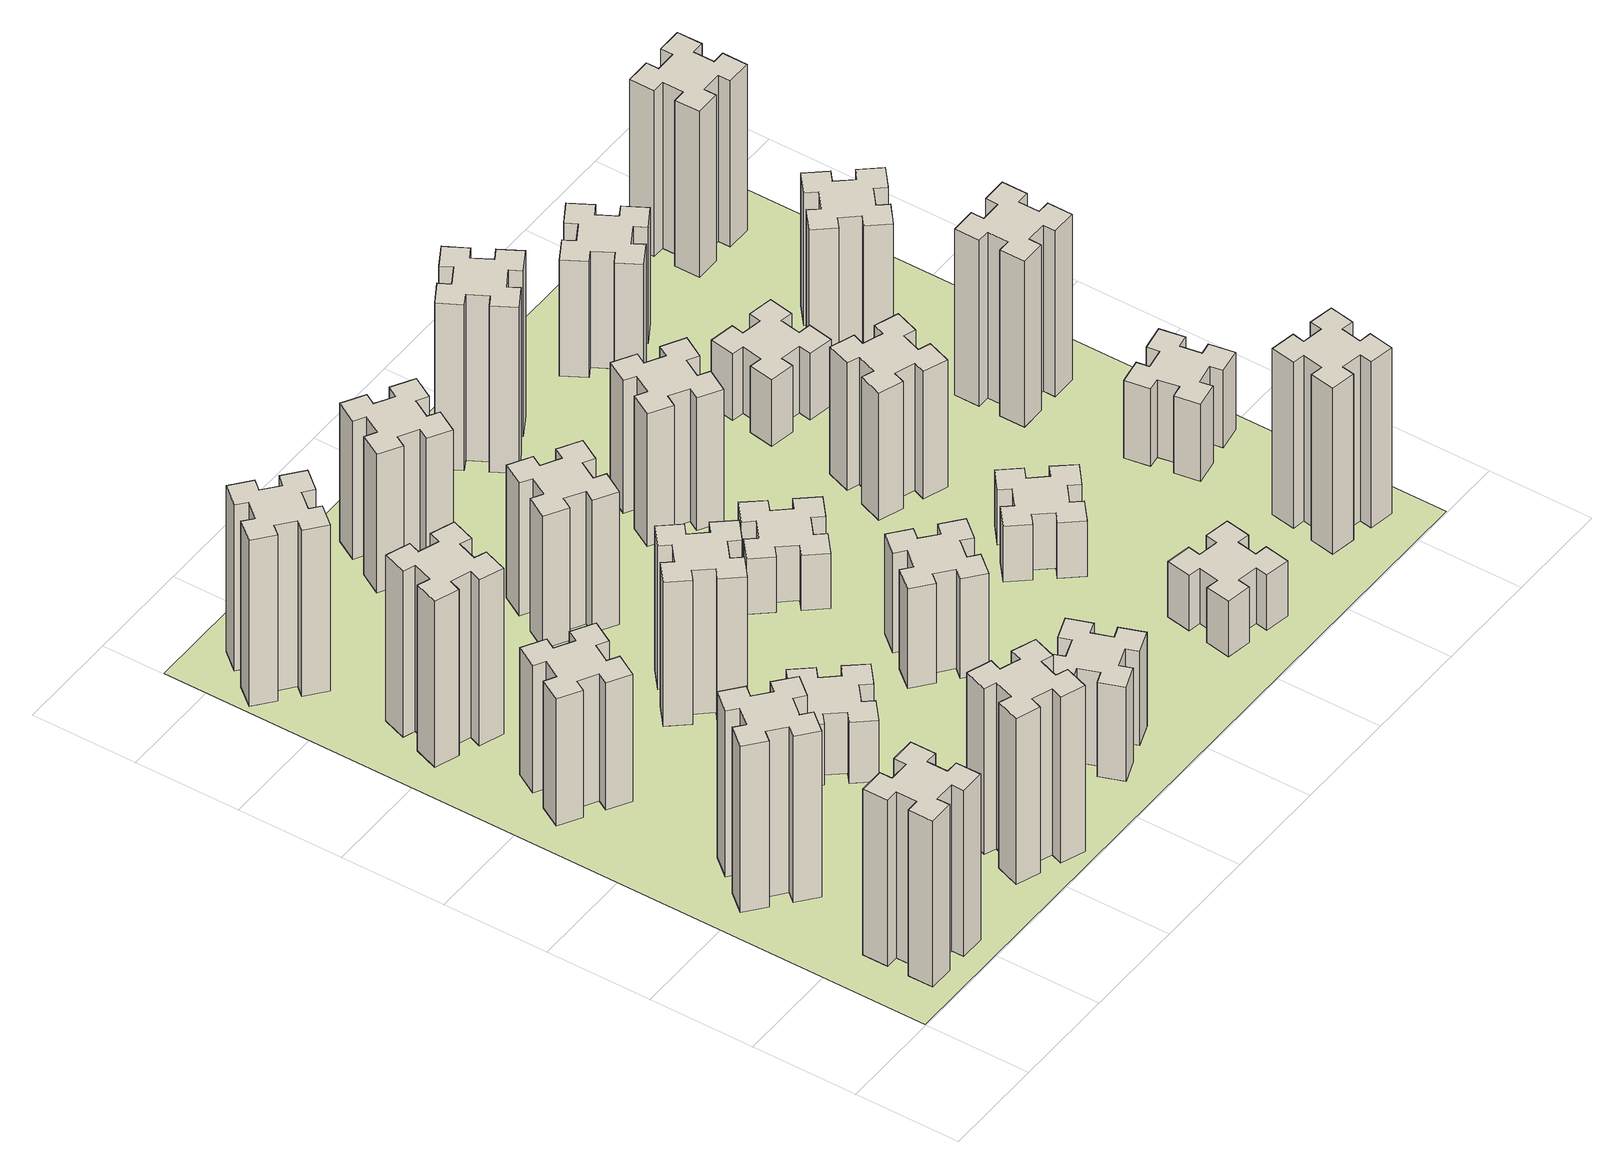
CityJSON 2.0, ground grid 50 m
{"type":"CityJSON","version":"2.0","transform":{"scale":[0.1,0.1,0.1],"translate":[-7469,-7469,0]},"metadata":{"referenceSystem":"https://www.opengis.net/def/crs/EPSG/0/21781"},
"CityObjects":{
"building1":{"type":"Building","attributes":{"class":"1000","function":"1000","usage":"1000","yearOfConstruction":2016,"roofType":"1000","measuredHeight":90,"storeysAboveGround":30,"storeysBelowGround":0},"geometry":[{"type":"Solid","lod":"1","boundaries":[[[[0,1,2,3,4,5,6,7,8,9,10,11,12,13,14,15,16,17,18,19]],[[17,16,20,21]],[[16,15,22,20]],[[15,14,23,22]],[[14,13,24,23]],[[13,12,25,24]],[[12,11,26,25]],[[11,10,27,26]],[[10,9,28,27]],[[9,8,29,28]],[[8,7,30,29]],[[7,6,31,30]],[[6,5,32,31]],[[5,4,33,32]],[[4,3,34,33]],[[3,2,35,34]],[[2,1,36,35]],[[1,0,37,36]],[[0,19,38,37]],[[19,18,39,38]],[[18,17,21,39]],[[24,25,26,27,28,29,30,31,32,33,34,35,36,37,38,39,21,20,22,23]]]]}]},
"building2":{"type":"Building","attributes":{"class":"1000","function":"1000","usage":"1000","yearOfConstruction":2016,"roofType":"1000","measuredHeight":90,"storeysAboveGround":30,"storeysBelowGround":0},"geometry":[{"type":"Solid","lod":"1","boundaries":[[[[40,41,42,43,44,45,46,47,48,49,50,51,52,53,54,55,56,57,58,59]],[[57,56,60,61]],[[56,55,62,60]],[[55,54,63,62]],[[54,53,64,63]],[[53,52,65,64]],[[52,51,66,65]],[[51,50,67,66]],[[50,49,68,67]],[[49,48,69,68]],[[48,47,70,69]],[[47,46,71,70]],[[46,45,72,71]],[[45,44,73,72]],[[44,43,74,73]],[[43,42,75,74]],[[42,41,76,75]],[[41,40,77,76]],[[40,59,78,77]],[[59,58,79,78]],[[58,57,61,79]],[[64,65,66,67,68,69,70,71,72,73,74,75,76,77,78,79,61,60,62,63]]]]}]},
"building3":{"type":"Building","attributes":{"class":"1000","function":"1000","usage":"1000","yearOfConstruction":2016,"roofType":"1000","measuredHeight":69,"storeysAboveGround":30,"storeysBelowGround":0},"geometry":[{"type":"Solid","lod":"1","boundaries":[[[[80,81,82,83,84,85,86,87,88,89,90,91,92,93,94,95,96,97,98,99]],[[97,96,100,101]],[[96,95,102,100]],[[95,94,103,102]],[[94,93,104,103]],[[93,92,105,104]],[[92,91,106,105]],[[91,90,107,106]],[[90,89,108,107]],[[89,88,109,108]],[[88,87,110,109]],[[87,86,111,110]],[[86,85,112,111]],[[85,84,113,112]],[[84,83,114,113]],[[83,82,115,114]],[[82,81,116,115]],[[81,80,117,116]],[[80,99,118,117]],[[99,98,119,118]],[[98,97,101,119]],[[104,105,106,107,108,109,110,111,112,113,114,115,116,117,118,119,101,100,102,103]]]]}]},
"building4":{"type":"Building","attributes":{"class":"1000","function":"1000","usage":"1000","yearOfConstruction":2016,"roofType":"1000","measuredHeight":90,"storeysAboveGround":30,"storeysBelowGround":0},"geometry":[{"type":"Solid","lod":"1","boundaries":[[[[120,121,122,123,124,125,126,127,128,129,130,131,132,133,134,135,136,137,138,139]],[[137,136,140,141]],[[136,135,142,140]],[[135,134,143,142]],[[134,133,144,143]],[[133,132,145,144]],[[132,131,146,145]],[[131,130,147,146]],[[130,129,148,147]],[[129,128,149,148]],[[128,127,150,149]],[[127,126,151,150]],[[126,125,152,151]],[[125,124,153,152]],[[124,123,154,153]],[[123,122,155,154]],[[122,121,156,155]],[[121,120,157,156]],[[120,139,158,157]],[[139,138,159,158]],[[138,137,141,159]],[[144,145,146,147,148,149,150,151,152,153,154,155,156,157,158,159,141,140,142,143]]]]}]},
"building5":{"type":"Building","attributes":{"class":"1000","function":"1000","usage":"1000","yearOfConstruction":2016,"roofType":"1000","measuredHeight":90,"storeysAboveGround":30,"storeysBelowGround":0},"geometry":[{"type":"Solid","lod":"1","boundaries":[[[[160,161,162,163,164,165,166,167,168,169,170,171,172,173,174,175,176,177,178,179]],[[177,176,180,181]],[[176,175,182,180]],[[175,174,183,182]],[[174,173,184,183]],[[173,172,185,184]],[[172,171,186,185]],[[171,170,187,186]],[[170,169,188,187]],[[169,168,189,188]],[[168,167,190,189]],[[167,166,191,190]],[[166,165,192,191]],[[165,164,193,192]],[[164,163,194,193]],[[163,162,195,194]],[[162,161,196,195]],[[161,160,197,196]],[[160,179,198,197]],[[179,178,199,198]],[[178,177,181,199]],[[184,185,186,187,188,189,190,191,192,193,194,195,196,197,198,199,181,180,182,183]]]]}]},
"building6":{"type":"Building","attributes":{"class":"1000","function":"1000","usage":"1000","yearOfConstruction":2016,"roofType":"1000","measuredHeight":90,"storeysAboveGround":30,"storeysBelowGround":0},"geometry":[{"type":"Solid","lod":"1","boundaries":[[[[200,201,202,203,204,205,206,207,208,209,210,211,212,213,214,215,216,217,218,219]],[[217,216,220,221]],[[216,215,222,220]],[[215,214,223,222]],[[214,213,224,223]],[[213,212,225,224]],[[212,211,226,225]],[[211,210,227,226]],[[210,209,228,227]],[[209,208,229,228]],[[208,207,230,229]],[[207,206,231,230]],[[206,205,232,231]],[[205,204,233,232]],[[204,203,234,233]],[[203,202,235,234]],[[202,201,236,235]],[[201,200,237,236]],[[200,219,238,237]],[[219,218,239,238]],[[218,217,221,239]],[[224,225,226,227,228,229,230,231,232,233,234,235,236,237,238,239,221,220,222,223]]]]}]},
"building7":{"type":"Building","attributes":{"class":"1000","function":"1000","usage":"1000","yearOfConstruction":2016,"roofType":"1000","measuredHeight":33,"storeysAboveGround":30,"storeysBelowGround":0},"geometry":[{"type":"Solid","lod":"1","boundaries":[[[[240,241,242,243,244,245,246,247,248,249,250,251,252,253,254,255,256,257,258,259]],[[257,256,260,261]],[[256,255,262,260]],[[255,254,263,262]],[[254,253,264,263]],[[253,252,265,264]],[[252,251,266,265]],[[251,250,267,266]],[[250,249,268,267]],[[249,248,269,268]],[[248,247,270,269]],[[247,246,271,270]],[[246,245,272,271]],[[245,244,273,272]],[[244,243,274,273]],[[243,242,275,274]],[[242,241,276,275]],[[241,240,277,276]],[[240,259,278,277]],[[259,258,279,278]],[[258,257,261,279]],[[264,265,266,267,268,269,270,271,272,273,274,275,276,277,278,279,261,260,262,263]]]]}]},
"building8":{"type":"Building","attributes":{"class":"1000","function":"1000","usage":"1000","yearOfConstruction":2016,"roofType":"1000","measuredHeight":78,"storeysAboveGround":30,"storeysBelowGround":0},"geometry":[{"type":"Solid","lod":"1","boundaries":[[[[280,281,282,283,284,285,286,287,288,289,290,291,292,293,294,295,296,297,298,299]],[[297,296,300,301]],[[296,295,302,300]],[[295,294,303,302]],[[294,293,304,303]],[[293,292,305,304]],[[292,291,306,305]],[[291,290,307,306]],[[290,289,308,307]],[[289,288,309,308]],[[288,287,310,309]],[[287,286,311,310]],[[286,285,312,311]],[[285,284,313,312]],[[284,283,314,313]],[[283,282,315,314]],[[282,281,316,315]],[[281,280,317,316]],[[280,299,318,317]],[[299,298,319,318]],[[298,297,301,319]],[[304,305,306,307,308,309,310,311,312,313,314,315,316,317,318,319,301,300,302,303]]]]}]},
"building9":{"type":"Building","attributes":{"class":"1000","function":"1000","usage":"1000","yearOfConstruction":2016,"roofType":"1000","measuredHeight":51,"storeysAboveGround":30,"storeysBelowGround":0},"geometry":[{"type":"Solid","lod":"1","boundaries":[[[[320,321,322,323,324,325,326,327,328,329,330,331,332,333,334,335,336,337,338,339]],[[337,336,340,341]],[[336,335,342,340]],[[335,334,343,342]],[[334,333,344,343]],[[333,332,345,344]],[[332,331,346,345]],[[331,330,347,346]],[[330,329,348,347]],[[329,328,349,348]],[[328,327,350,349]],[[327,326,351,350]],[[326,325,352,351]],[[325,324,353,352]],[[324,323,354,353]],[[323,322,355,354]],[[322,321,356,355]],[[321,320,357,356]],[[320,339,358,357]],[[339,338,359,358]],[[338,337,341,359]],[[344,345,346,347,348,349,350,351,352,353,354,355,356,357,358,359,341,340,342,343]]]]}]},
"building10":{"type":"Building","attributes":{"class":"1000","function":"1000","usage":"1000","yearOfConstruction":2016,"roofType":"1000","measuredHeight":72,"storeysAboveGround":30,"storeysBelowGround":0},"geometry":[{"type":"Solid","lod":"1","boundaries":[[[[360,361,362,363,364,365,366,367,368,369,370,371,372,373,374,375,376,377,378,379]],[[377,376,380,381]],[[376,375,382,380]],[[375,374,383,382]],[[374,373,384,383]],[[373,372,385,384]],[[372,371,386,385]],[[371,370,387,386]],[[370,369,388,387]],[[369,368,389,388]],[[368,367,390,389]],[[367,366,391,390]],[[366,365,392,391]],[[365,364,393,392]],[[364,363,394,393]],[[363,362,395,394]],[[362,361,396,395]],[[361,360,397,396]],[[360,379,398,397]],[[379,378,399,398]],[[378,377,381,399]],[[384,385,386,387,388,389,390,391,392,393,394,395,396,397,398,399,381,380,382,383]]]]}]},
"building11":{"type":"Building","attributes":{"class":"1000","function":"1000","usage":"1000","yearOfConstruction":2016,"roofType":"1000","measuredHeight":75,"storeysAboveGround":30,"storeysBelowGround":0},"geometry":[{"type":"Solid","lod":"1","boundaries":[[[[400,401,402,403,404,405,406,407,408,409,410,411,412,413,414,415,416,417,418,419]],[[417,416,420,421]],[[416,415,422,420]],[[415,414,423,422]],[[414,413,424,423]],[[413,412,425,424]],[[412,411,426,425]],[[411,410,427,426]],[[410,409,428,427]],[[409,408,429,428]],[[408,407,430,429]],[[407,406,431,430]],[[406,405,432,431]],[[405,404,433,432]],[[404,403,434,433]],[[403,402,435,434]],[[402,401,436,435]],[[401,400,437,436]],[[400,419,438,437]],[[419,418,439,438]],[[418,417,421,439]],[[424,425,426,427,428,429,430,431,432,433,434,435,436,437,438,439,421,420,422,423]]]]}]},
"building12":{"type":"Building","attributes":{"class":"1000","function":"1000","usage":"1000","yearOfConstruction":2016,"roofType":"1000","measuredHeight":54,"storeysAboveGround":30,"storeysBelowGround":0},"geometry":[{"type":"Solid","lod":"1","boundaries":[[[[440,441,442,443,444,445,446,447,448,449,450,451,452,453,454,455,456,457,458,459]],[[457,456,460,461]],[[456,455,462,460]],[[455,454,463,462]],[[454,453,464,463]],[[453,452,465,464]],[[452,451,466,465]],[[451,450,467,466]],[[450,449,468,467]],[[449,448,469,468]],[[448,447,470,469]],[[447,446,471,470]],[[446,445,472,471]],[[445,444,473,472]],[[444,443,474,473]],[[443,442,475,474]],[[442,441,476,475]],[[441,440,477,476]],[[440,459,478,477]],[[459,458,479,478]],[[458,457,461,479]],[[464,465,466,467,468,469,470,471,472,473,474,475,476,477,478,479,461,460,462,463]]]]}]},
"building13":{"type":"Building","attributes":{"class":"1000","function":"1000","usage":"1000","yearOfConstruction":2016,"roofType":"1000","measuredHeight":30,"storeysAboveGround":30,"storeysBelowGround":0},"geometry":[{"type":"Solid","lod":"1","boundaries":[[[[480,481,482,483,484,485,486,487,488,489,490,491,492,493,494,495,496,497,498,499]],[[497,496,500,501]],[[496,495,502,500]],[[495,494,503,502]],[[494,493,504,503]],[[493,492,505,504]],[[492,491,506,505]],[[491,490,507,506]],[[490,489,508,507]],[[489,488,509,508]],[[488,487,510,509]],[[487,486,511,510]],[[486,485,512,511]],[[485,484,513,512]],[[484,483,514,513]],[[483,482,515,514]],[[482,481,516,515]],[[481,480,517,516]],[[480,499,518,517]],[[499,498,519,518]],[[498,497,501,519]],[[504,505,506,507,508,509,510,511,512,513,514,515,516,517,518,519,501,500,502,503]]]]}]},
"building14":{"type":"Building","attributes":{"class":"1000","function":"1000","usage":"1000","yearOfConstruction":2016,"roofType":"1000","measuredHeight":72,"storeysAboveGround":30,"storeysBelowGround":0},"geometry":[{"type":"Solid","lod":"1","boundaries":[[[[520,521,522,523,524,525,526,527,528,529,530,531,532,533,534,535,536,537,538,539]],[[537,536,540,541]],[[536,535,542,540]],[[535,534,543,542]],[[534,533,544,543]],[[533,532,545,544]],[[532,531,546,545]],[[531,530,547,546]],[[530,529,548,547]],[[529,528,549,548]],[[528,527,550,549]],[[527,526,551,550]],[[526,525,552,551]],[[525,524,553,552]],[[524,523,554,553]],[[523,522,555,554]],[[522,521,556,555]],[[521,520,557,556]],[[520,539,558,557]],[[539,538,559,558]],[[538,537,541,559]],[[544,545,546,547,548,549,550,551,552,553,554,555,556,557,558,559,541,540,542,543]]]]}]},
"building15":{"type":"Building","attributes":{"class":"1000","function":"1000","usage":"1000","yearOfConstruction":2016,"roofType":"1000","measuredHeight":30,"storeysAboveGround":30,"storeysBelowGround":0},"geometry":[{"type":"Solid","lod":"1","boundaries":[[[[560,561,562,563,564,565,566,567,568,569,570,571,572,573,574,575,576,577,578,579]],[[577,576,580,581]],[[576,575,582,580]],[[575,574,583,582]],[[574,573,584,583]],[[573,572,585,584]],[[572,571,586,585]],[[571,570,587,586]],[[570,569,588,587]],[[569,568,589,588]],[[568,567,590,589]],[[567,566,591,590]],[[566,565,592,591]],[[565,564,593,592]],[[564,563,594,593]],[[563,562,595,594]],[[562,561,596,595]],[[561,560,597,596]],[[560,579,598,597]],[[579,578,599,598]],[[578,577,581,599]],[[584,585,586,587,588,589,590,591,592,593,594,595,596,597,598,599,581,580,582,583]]]]}]},
"building16":{"type":"Building","attributes":{"class":"1000","function":"1000","usage":"1000","yearOfConstruction":2016,"roofType":"1000","measuredHeight":90,"storeysAboveGround":30,"storeysBelowGround":0},"geometry":[{"type":"Solid","lod":"1","boundaries":[[[[600,601,602,603,604,605,606,607,608,609,610,611,612,613,614,615,616,617,618,619]],[[617,616,620,621]],[[616,615,622,620]],[[615,614,623,622]],[[614,613,624,623]],[[613,612,625,624]],[[612,611,626,625]],[[611,610,627,626]],[[610,609,628,627]],[[609,608,629,628]],[[608,607,630,629]],[[607,606,631,630]],[[606,605,632,631]],[[605,604,633,632]],[[604,603,634,633]],[[603,602,635,634]],[[602,601,636,635]],[[601,600,637,636]],[[600,619,638,637]],[[619,618,639,638]],[[618,617,621,639]],[[624,625,626,627,628,629,630,631,632,633,634,635,636,637,638,639,621,620,622,623]]]]}]},
"building17":{"type":"Building","attributes":{"class":"1000","function":"1000","usage":"1000","yearOfConstruction":2016,"roofType":"1000","measuredHeight":30,"storeysAboveGround":30,"storeysBelowGround":0},"geometry":[{"type":"Solid","lod":"1","boundaries":[[[[640,641,642,643,644,645,646,647,648,649,650,651,652,653,654,655,656,657,658,659]],[[657,656,660,661]],[[656,655,662,660]],[[655,654,663,662]],[[654,653,664,663]],[[653,652,665,664]],[[652,651,666,665]],[[651,650,667,666]],[[650,649,668,667]],[[649,648,669,668]],[[648,647,670,669]],[[647,646,671,670]],[[646,645,672,671]],[[645,644,673,672]],[[644,643,674,673]],[[643,642,675,674]],[[642,641,676,675]],[[641,640,677,676]],[[640,659,678,677]],[[659,658,679,678]],[[658,657,661,679]],[[664,665,666,667,668,669,670,671,672,673,674,675,676,677,678,679,661,660,662,663]]]]}]},
"building18":{"type":"Building","attributes":{"class":"1000","function":"1000","usage":"1000","yearOfConstruction":2016,"roofType":"1000","measuredHeight":69,"storeysAboveGround":30,"storeysBelowGround":0},"geometry":[{"type":"Solid","lod":"1","boundaries":[[[[680,681,682,683,684,685,686,687,688,689,690,691,692,693,694,695,696,697,698,699]],[[697,696,700,701]],[[696,695,702,700]],[[695,694,703,702]],[[694,693,704,703]],[[693,692,705,704]],[[692,691,706,705]],[[691,690,707,706]],[[690,689,708,707]],[[689,688,709,708]],[[688,687,710,709]],[[687,686,711,710]],[[686,685,712,711]],[[685,684,713,712]],[[684,683,714,713]],[[683,682,715,714]],[[682,681,716,715]],[[681,680,717,716]],[[680,699,718,717]],[[699,698,719,718]],[[698,697,701,719]],[[704,705,706,707,708,709,710,711,712,713,714,715,716,717,718,719,701,700,702,703]]]]}]},
"building19":{"type":"Building","attributes":{"class":"1000","function":"1000","usage":"1000","yearOfConstruction":2016,"roofType":"1000","measuredHeight":36,"storeysAboveGround":30,"storeysBelowGround":0},"geometry":[{"type":"Solid","lod":"1","boundaries":[[[[720,721,722,723,724,725,726,727,728,729,730,731,732,733,734,735,736,737,738,739]],[[737,736,740,741]],[[736,735,742,740]],[[735,734,743,742]],[[734,733,744,743]],[[733,732,745,744]],[[732,731,746,745]],[[731,730,747,746]],[[730,729,748,747]],[[729,728,749,748]],[[728,727,750,749]],[[727,726,751,750]],[[726,725,752,751]],[[725,724,753,752]],[[724,723,754,753]],[[723,722,755,754]],[[722,721,756,755]],[[721,720,757,756]],[[720,739,758,757]],[[739,738,759,758]],[[738,737,741,759]],[[744,745,746,747,748,749,750,751,752,753,754,755,756,757,758,759,741,740,742,743]]]]}]},
"building20":{"type":"Building","attributes":{"class":"1000","function":"1000","usage":"1000","yearOfConstruction":2016,"roofType":"1000","measuredHeight":90,"storeysAboveGround":30,"storeysBelowGround":0},"geometry":[{"type":"Solid","lod":"1","boundaries":[[[[760,761,762,763,764,765,766,767,768,769,770,771,772,773,774,775,776,777,778,779]],[[777,776,780,781]],[[776,775,782,780]],[[775,774,783,782]],[[774,773,784,783]],[[773,772,785,784]],[[772,771,786,785]],[[771,770,787,786]],[[770,769,788,787]],[[769,768,789,788]],[[768,767,790,789]],[[767,766,791,790]],[[766,765,792,791]],[[765,764,793,792]],[[764,763,794,793]],[[763,762,795,794]],[[762,761,796,795]],[[761,760,797,796]],[[760,779,798,797]],[[779,778,799,798]],[[778,777,781,799]],[[784,785,786,787,788,789,790,791,792,793,794,795,796,797,798,799,781,780,782,783]]]]}]},
"building21":{"type":"Building","attributes":{"class":"1000","function":"1000","usage":"1000","yearOfConstruction":2016,"roofType":"1000","measuredHeight":63,"storeysAboveGround":30,"storeysBelowGround":0},"geometry":[{"type":"Solid","lod":"1","boundaries":[[[[800,801,802,803,804,805,806,807,808,809,810,811,812,813,814,815,816,817,818,819]],[[817,816,820,821]],[[816,815,822,820]],[[815,814,823,822]],[[814,813,824,823]],[[813,812,825,824]],[[812,811,826,825]],[[811,810,827,826]],[[810,809,828,827]],[[809,808,829,828]],[[808,807,830,829]],[[807,806,831,830]],[[806,805,832,831]],[[805,804,833,832]],[[804,803,834,833]],[[803,802,835,834]],[[802,801,836,835]],[[801,800,837,836]],[[800,819,838,837]],[[819,818,839,838]],[[818,817,821,839]],[[824,825,826,827,828,829,830,831,832,833,834,835,836,837,838,839,821,820,822,823]]]]}]},
"building22":{"type":"Building","attributes":{"class":"1000","function":"1000","usage":"1000","yearOfConstruction":2016,"roofType":"1000","measuredHeight":42,"storeysAboveGround":30,"storeysBelowGround":0},"geometry":[{"type":"Solid","lod":"1","boundaries":[[[[840,841,842,843,844,845,846,847,848,849,850,851,852,853,854,855,856,857,858,859]],[[857,856,860,861]],[[856,855,862,860]],[[855,854,863,862]],[[854,853,864,863]],[[853,852,865,864]],[[852,851,866,865]],[[851,850,867,866]],[[850,849,868,867]],[[849,848,869,868]],[[848,847,870,869]],[[847,846,871,870]],[[846,845,872,871]],[[845,844,873,872]],[[844,843,874,873]],[[843,842,875,874]],[[842,841,876,875]],[[841,840,877,876]],[[840,859,878,877]],[[859,858,879,878]],[[858,857,861,879]],[[864,865,866,867,868,869,870,871,872,873,874,875,876,877,878,879,861,860,862,863]]]]}]},
"building23":{"type":"Building","attributes":{"class":"1000","function":"1000","usage":"1000","yearOfConstruction":2016,"roofType":"1000","measuredHeight":90,"storeysAboveGround":30,"storeysBelowGround":0},"geometry":[{"type":"Solid","lod":"1","boundaries":[[[[880,881,882,883,884,885,886,887,888,889,890,891,892,893,894,895,896,897,898,899]],[[897,896,900,901]],[[896,895,902,900]],[[895,894,903,902]],[[894,893,904,903]],[[893,892,905,904]],[[892,891,906,905]],[[891,890,907,906]],[[890,889,908,907]],[[889,888,909,908]],[[888,887,910,909]],[[887,886,911,910]],[[886,885,912,911]],[[885,884,913,912]],[[884,883,914,913]],[[883,882,915,914]],[[882,881,916,915]],[[881,880,917,916]],[[880,899,918,917]],[[899,898,919,918]],[[898,897,901,919]],[[904,905,906,907,908,909,910,911,912,913,914,915,916,917,918,919,901,900,902,903]]]]}]},
"building24":{"type":"Building","attributes":{"class":"1000","function":"1000","usage":"1000","yearOfConstruction":2016,"roofType":"1000","measuredHeight":72,"storeysAboveGround":30,"storeysBelowGround":0},"geometry":[{"type":"Solid","lod":"1","boundaries":[[[[920,921,922,923,924,925,926,927,928,929,930,931,932,933,934,935,936,937,938,939]],[[937,936,940,941]],[[936,935,942,940]],[[935,934,943,942]],[[934,933,944,943]],[[933,932,945,944]],[[932,931,946,945]],[[931,930,947,946]],[[930,929,948,947]],[[929,928,949,948]],[[928,927,950,949]],[[927,926,951,950]],[[926,925,952,951]],[[925,924,953,952]],[[924,923,954,953]],[[923,922,955,954]],[[922,921,956,955]],[[921,920,957,956]],[[920,939,958,957]],[[939,938,959,958]],[[938,937,941,959]],[[944,945,946,947,948,949,950,951,952,953,954,955,956,957,958,959,941,940,942,943]]]]}]},
"building25":{"type":"Building","attributes":{"class":"1000","function":"1000","usage":"1000","yearOfConstruction":2016,"roofType":"1000","measuredHeight":90,"storeysAboveGround":30,"storeysBelowGround":0},"geometry":[{"type":"Solid","lod":"1","boundaries":[[[[960,961,962,963,964,965,966,967,968,969,970,971,972,973,974,975,976,977,978,979]],[[977,976,980,981]],[[976,975,982,980]],[[975,974,983,982]],[[974,973,984,983]],[[973,972,985,984]],[[972,971,986,985]],[[971,970,987,986]],[[970,969,988,987]],[[969,968,989,988]],[[968,967,990,989]],[[967,966,991,990]],[[966,965,992,991]],[[965,964,993,992]],[[964,963,994,993]],[[963,962,995,994]],[[962,961,996,995]],[[961,960,997,996]],[[960,979,998,997]],[[979,978,999,998]],[[978,977,981,999]],[[984,985,986,987,988,989,990,991,992,993,994,995,996,997,998,999,981,980,982,983]]]]}]},
"landuse1":{"type":"LandUse","attributes":{"name":"plot1","function":"1010"},"geometry":[{"type":"MultiSurface","lod":"1","boundaries":[[[1000,1001,1002,1003]]]}]}
},
"vertices":[
[265,325,0],[265,225,0],[205,225,0],[205,105,0],[325,105,0],[325,165,0],[425,165,0],[425,105,0],[545,105,0],[545,225,0],[485,225,0],[485,325,0],[545,325,0],[545,445,0],[425,445,0],[425,385,0],[325,385,0],[325,445,0],[205,445,0],[205,325,0],[325,385,900],[325,445,900],[425,385,900],[425,445,900],[545,445,900],[545,325,900],[485,325,900],[485,225,900],[545,225,900],[545,105,900],[425,105,900],[425,165,900],[325,165,900],[325,105,900],[205,105,900],[205,225,900],[265,225,900],[265,325,900],[205,325,900],[205,445,900],
[484,1067,0],[408,1132,0],[446,1178,0],[354,1255,0],[277,1163,0],[323,1124,0],[259,1048,0],[213,1086,0],[136,994,0],[228,917,0],[266,963,0],[343,899,0],[304,853,0],[396,776,0],[473,868,0],[427,906,0],[492,983,0],[538,944,0],[615,1036,0],[523,1113,0],[492,983,900],[538,944,900],[427,906,900],[473,868,900],[396,776,900],[304,853,900],[343,899,900],[266,963,900],[228,917,900],[136,994,900],[213,1086,900],[259,1048,900],[323,1124,900],[277,1163,900],[354,1255,900],[446,1178,900],[408,1132,900],[484,1067,900],[523,1113,900],[615,1036,900],
[474,2026,0],[387,2076,0],[417,2128,0],[313,2188,0],[253,2084,0],[305,2054,0],[255,1967,0],[203,1997,0],[143,1893,0],[247,1833,0],[277,1885,0],[364,1835,0],[334,1783,0],[438,1723,0],[498,1827,0],[446,1857,0],[496,1944,0],[548,1914,0],[608,2018,0],[504,2078,0],[496,1944,690],[548,1914,690],[446,1857,690],[498,1827,690],[438,1723,690],[334,1783,690],[364,1835,690],[277,1885,690],[247,1833,690],[143,1893,690],[203,1997,690],[255,1967,690],[305,2054,690],[253,2084,690],[313,2188,690],[417,2128,690],[387,2076,690],[474,2026,690],[504,2078,690],[608,2018,690],
[289,2680,0],[255,2586,0],[199,2607,0],[157,2494,0],[270,2453,0],[291,2509,0],[385,2475,0],[364,2419,0],[477,2377,0],[518,2490,0],[462,2511,0],[496,2605,0],[552,2584,0],[593,2697,0],[480,2738,0],[460,2682,0],[366,2716,0],[387,2772,0],[274,2813,0],[233,2700,0],[366,2716,900],[387,2772,900],[460,2682,900],[480,2738,900],[593,2697,900],[552,2584,900],[496,2605,900],[462,2511,900],[518,2490,900],[477,2377,900],[364,2419,900],[385,2475,900],[291,2509,900],[270,2453,900],[157,2494,900],[199,2607,900],[255,2586,900],[289,2680,900],[233,2700,900],[274,2813,900],
[1029,360,0],[995,266,0],[939,287,0],[897,174,0],[1010,133,0],[1031,189,0],[1125,155,0],[1104,99,0],[1217,57,0],[1258,170,0],[1202,191,0],[1236,285,0],[1292,264,0],[1333,377,0],[1220,418,0],[1200,362,0],[1106,396,0],[1127,452,0],[1014,493,0],[973,380,0],[1106,396,900],[1127,452,900],[1200,362,900],[1220,418,900],[1333,377,900],[1292,264,900],[1236,285,900],[1202,191,900],[1258,170,900],[1217,57,900],[1104,99,900],[1125,155,900],[1031,189,900],[1010,133,900],[897,174,900],[939,287,900],[995,266,900],[1029,360,900],[973,380,900],[1014,493,900],
[384,3387,0],[308,3452,0],[346,3498,0],[254,3575,0],[177,3483,0],[223,3444,0],[159,3368,0],[113,3406,0],[36,3314,0],[128,3237,0],[166,3283,0],[243,3219,0],[204,3173,0],[296,3096,0],[373,3188,0],[327,3226,0],[392,3303,0],[438,3264,0],[515,3356,0],[423,3433,0],[392,3303,900],[438,3264,900],[327,3226,900],[373,3188,900],[296,3096,900],[204,3173,900],[243,3219,900],[166,3283,900],[128,3237,900],[36,3314,900],[113,3406,900],[159,3368,900],[223,3444,900],[177,3483,900],[254,3575,900],[346,3498,900],[308,3452,900],[384,3387,900],[423,3433,900],[515,3356,900],
[1083,1332,0],[1006,1267,0],[968,1313,0],[876,1236,0],[953,1144,0],[999,1183,0],[1063,1106,0],[1017,1068,0],[1094,976,0],[1186,1053,0],[1148,1099,0],[1224,1163,0],[1263,1117,0],[1355,1194,0],[1278,1286,0],[1232,1248,0],[1167,1324,0],[1213,1363,0],[1136,1455,0],[1044,1378,0],[1167,1324,330],[1213,1363,330],[1232,1248,330],[1278,1286,330],[1355,1194,330],[1263,1117,330],[1224,1163,330],[1148,1099,330],[1186,1053,330],[1094,976,330],[1017,1068,330],[1063,1106,330],[999,1183,330],[953,1144,330],[876,1236,330],[968,1313,330],[1006,1267,330],[1083,1332,330],[1044,1378,330],[1136,1455,330],
[1083,1972,0],[1006,1907,0],[968,1953,0],[876,1876,0],[953,1784,0],[999,1823,0],[1063,1746,0],[1017,1708,0],[1094,1616,0],[1186,1693,0],[1148,1739,0],[1224,1803,0],[1263,1757,0],[1355,1834,0],[1278,1926,0],[1232,1888,0],[1167,1964,0],[1213,2003,0],[1136,2095,0],[1044,2018,0],[1167,1964,780],[1213,2003,780],[1232,1888,780],[1278,1926,780],[1355,1834,780],[1263,1757,780],[1224,1803,780],[1148,1739,780],[1186,1693,780],[1094,1616,780],[1017,1708,780],[1063,1746,780],[999,1823,780],[953,1784,780],[876,1876,780],[968,1953,780],[1006,1907,780],[1083,1972,780],[1044,2018,780],[1136,2095,780],
[1765,496,0],[1671,462,0],[1650,518,0],[1537,477,0],[1579,364,0],[1635,385,0],[1669,291,0],[1613,270,0],[1654,157,0],[1767,199,0],[1746,255,0],[1840,289,0],[1860,233,0],[1973,274,0],[1932,387,0],[1876,366,0],[1842,460,0],[1898,480,0],[1857,593,0],[1744,552,0],[1842,460,510],[1898,480,510],[1876,366,510],[1932,387,510],[1973,274,510],[1860,233,510],[1840,289,510],[1746,255,510],[1767,199,510],[1654,157,510],[1613,270,510],[1669,291,510],[1635,385,510],[1579,364,510],[1537,477,510],[1650,518,510],[1671,462,510],[1765,496,510],[1744,552,510],[1857,593,510],
[1314,2666,0],[1227,2716,0],[1257,2768,0],[1153,2828,0],[1093,2724,0],[1145,2694,0],[1095,2607,0],[1043,2637,0],[983,2533,0],[1087,2473,0],[1117,2525,0],[1204,2475,0],[1174,2423,0],[1278,2363,0],[1338,2467,0],[1286,2497,0],[1336,2584,0],[1388,2554,0],[1448,2658,0],[1344,2718,0],[1336,2584,720],[1388,2554,720],[1286,2497,720],[1338,2467,720],[1278,2363,720],[1174,2423,720],[1204,2475,720],[1117,2525,720],[1087,2473,720],[983,2533,720],[1043,2637,720],[1095,2607,720],[1145,2694,720],[1093,2724,720],[1153,2828,720],[1257,2768,720],[1227,2716,720],[1314,2666,720],[1344,2718,720],[1448,2658,720],
[1214,3406,0],[1127,3456,0],[1157,3508,0],[1053,3568,0],[993,3464,0],[1045,3434,0],[995,3347,0],[943,3377,0],[883,3273,0],[987,3213,0],[1017,3265,0],[1104,3215,0],[1074,3163,0],[1178,3103,0],[1238,3207,0],[1186,3237,0],[1236,3324,0],[1288,3294,0],[1348,3398,0],[1244,3458,0],[1236,3324,750],[1288,3294,750],[1186,3237,750],[1238,3207,750],[1178,3103,750],[1074,3163,750],[1104,3215,750],[1017,3265,750],[987,3213,750],[883,3273,750],[943,3377,750],[995,3347,750],[1045,3434,750],[993,3464,750],[1053,3568,750],[1157,3508,750],[1127,3456,750],[1214,3406,750],[1244,3458,750],[1348,3398,750],
[1746,1163,0],[1823,1099,0],[1784,1053,0],[1876,976,0],[1953,1068,0],[1907,1106,0],[1972,1183,0],[2018,1144,0],[2095,1236,0],[2003,1313,0],[1964,1267,0],[1888,1332,0],[1926,1378,0],[1834,1455,0],[1757,1363,0],[1803,1324,0],[1739,1248,0],[1693,1286,0],[1616,1194,0],[1708,1117,0],[1739,1248,540],[1693,1286,540],[1803,1324,540],[1757,1363,540],[1834,1455,540],[1926,1378,540],[1888,1332,540],[1964,1267,540],[2003,1313,540],[2095,1236,540],[2018,1144,540],[1972,1183,540],[1907,1106,540],[1953,1068,540],[1876,976,540],[1784,1053,540],[1823,1099,540],[1746,1163,540],[1708,1117,540],[1616,1194,540],
[1972,1988,0],[1907,2064,0],[1953,2103,0],[1876,2195,0],[1784,2118,0],[1823,2072,0],[1746,2007,0],[1708,2053,0],[1616,1976,0],[1693,1884,0],[1739,1923,0],[1803,1846,0],[1757,1808,0],[1834,1716,0],[1926,1793,0],[1888,1839,0],[1964,1903,0],[2003,1857,0],[2095,1934,0],[2018,2026,0],[1964,1903,300],[2003,1857,300],[1888,1839,300],[1926,1793,300],[1834,1716,300],[1757,1808,300],[1803,1846,300],[1739,1923,300],[1693,1884,300],[1616,1976,300],[1708,2053,300],[1746,2007,300],[1823,2072,300],[1784,2118,300],[1876,2195,300],[1953,2103,300],[1907,2064,300],[1972,1988,300],[2018,2026,300],[2095,1934,300],
[2026,2497,0],[2076,2584,0],[2128,2554,0],[2188,2658,0],[2084,2718,0],[2054,2666,0],[1967,2716,0],[1997,2768,0],[1893,2828,0],[1833,2724,0],[1885,2694,0],[1835,2607,0],[1783,2637,0],[1723,2533,0],[1827,2473,0],[1857,2525,0],[1944,2475,0],[1914,2423,0],[2018,2363,0],[2078,2467,0],[1944,2475,720],[1914,2423,720],[1857,2525,720],[1827,2473,720],[1723,2533,720],[1783,2637,720],[1835,2607,720],[1885,2694,720],[1833,2724,720],[1893,2828,720],[1997,2768,720],[1967,2716,720],[2054,2666,720],[2084,2718,720],[2188,2658,720],[2128,2554,720],[2076,2584,720],[2026,2497,720],[2078,2467,720],[2018,2363,720],
[2596,444,0],[2578,345,0],[2519,356,0],[2498,237,0],[2617,217,0],[2627,276,0],[2725,258,0],[2715,199,0],[2833,178,0],[2854,297,0],[2795,307,0],[2812,405,0],[2871,395,0],[2892,513,0],[2774,534,0],[2764,475,0],[2665,492,0],[2676,551,0],[2557,572,0],[2537,454,0],[2665,492,300],[2676,551,300],[2764,475,300],[2774,534,300],[2892,513,300],[2871,395,300],[2812,405,300],[2795,307,300],[2854,297,300],[2833,178,300],[2715,199,300],[2725,258,300],[2627,276,300],[2617,217,300],[2498,237,300],[2519,356,300],[2578,345,300],[2596,444,300],[2537,454,300],[2557,572,300],
[1844,3556,0],[1757,3506,0],[1727,3558,0],[1623,3498,0],[1683,3394,0],[1735,3424,0],[1785,3337,0],[1733,3307,0],[1793,3203,0],[1897,3263,0],[1867,3315,0],[1954,3365,0],[1984,3313,0],[2088,3373,0],[2028,3477,0],[1976,3447,0],[1926,3534,0],[1978,3564,0],[1918,3668,0],[1814,3608,0],[1926,3534,900],[1978,3564,900],[1976,3447,900],[2028,3477,900],[2088,3373,900],[1984,3313,900],[1954,3365,900],[1867,3315,900],[1897,3263,900],[1793,3203,900],[1733,3307,900],[1785,3337,900],[1735,3424,900],[1683,3394,900],[1623,3498,900],[1727,3558,900],[1757,3506,900],[1844,3556,900],[1814,3608,900],[1918,3668,900],
[2628,1099,0],[2704,1163,0],[2743,1117,0],[2835,1194,0],[2758,1286,0],[2712,1248,0],[2647,1324,0],[2693,1363,0],[2616,1455,0],[2524,1378,0],[2563,1332,0],[2486,1267,0],[2448,1313,0],[2356,1236,0],[2433,1144,0],[2479,1183,0],[2543,1106,0],[2497,1068,0],[2574,976,0],[2666,1053,0],[2543,1106,300],[2497,1068,300],[2479,1183,300],[2433,1144,300],[2356,1236,300],[2448,1313,300],[2486,1267,300],[2563,1332,300],[2524,1378,300],[2616,1455,300],[2693,1363,300],[2647,1324,300],[2712,1248,300],[2758,1286,300],[2835,1194,300],[2743,1117,300],[2704,1163,300],[2628,1099,300],[2666,1053,300],[2574,976,300],
[2682,1871,0],[2716,1965,0],[2772,1944,0],[2813,2057,0],[2700,2098,0],[2680,2042,0],[2586,2076,0],[2607,2132,0],[2494,2173,0],[2453,2060,0],[2509,2040,0],[2475,1946,0],[2419,1967,0],[2377,1854,0],[2490,1813,0],[2511,1869,0],[2605,1835,0],[2584,1779,0],[2697,1737,0],[2738,1850,0],[2605,1835,690],[2584,1779,690],[2511,1869,690],[2490,1813,690],[2377,1854,690],[2419,1967,690],[2475,1946,690],[2509,2040,690],[2453,2060,690],[2494,2173,690],[2607,2132,690],[2586,2076,690],[2680,2042,690],[2700,2098,690],[2813,2057,690],[2772,1944,690],[2716,1965,690],[2682,1871,690],[2738,1850,690],[2697,1737,690],
[2764,2695,0],[2665,2712,0],[2676,2771,0],[2557,2792,0],[2537,2674,0],[2596,2664,0],[2578,2565,0],[2519,2576,0],[2498,2457,0],[2617,2437,0],[2627,2496,0],[2725,2478,0],[2715,2419,0],[2833,2398,0],[2854,2517,0],[2795,2527,0],[2812,2625,0],[2871,2615,0],[2892,2733,0],[2774,2754,0],[2812,2625,360],[2871,2615,360],[2795,2527,360],[2854,2517,360],[2833,2398,360],[2715,2419,360],[2725,2478,360],[2627,2496,360],[2617,2437,360],[2498,2457,360],[2519,2576,360],[2578,2565,360],[2596,2664,360],[2537,2674,360],[2557,2792,360],[2676,2771,360],[2665,2712,360],[2764,2695,360],[2774,2754,360],[2892,2733,360],
[3504,475,0],[3405,492,0],[3416,551,0],[3297,572,0],[3277,454,0],[3336,444,0],[3318,345,0],[3259,356,0],[3238,237,0],[3357,217,0],[3367,276,0],[3465,258,0],[3455,199,0],[3573,178,0],[3594,297,0],[3535,307,0],[3552,405,0],[3611,395,0],[3632,513,0],[3514,534,0],[3552,405,900],[3611,395,900],[3535,307,900],[3594,297,900],[3573,178,900],[3455,199,900],[3465,258,900],[3367,276,900],[3357,217,900],[3238,237,900],[3259,356,900],[3318,345,900],[3336,444,900],[3277,454,900],[3297,572,900],[3416,551,900],[3405,492,900],[3504,475,900],[3514,534,900],[3632,513,900],
[2716,3347,0],[2666,3434,0],[2718,3464,0],[2658,3568,0],[2554,3508,0],[2584,3456,0],[2497,3406,0],[2467,3458,0],[2363,3398,0],[2423,3294,0],[2475,3324,0],[2525,3237,0],[2473,3207,0],[2533,3103,0],[2637,3163,0],[2607,3215,0],[2694,3265,0],[2724,3213,0],[2828,3273,0],[2768,3377,0],[2694,3265,630],[2724,3213,630],[2607,3215,630],[2637,3163,630],[2533,3103,630],[2473,3207,630],[2525,3237,630],[2475,3324,630],[2423,3294,630],[2363,3398,630],[2467,3458,630],[2497,3406,630],[2584,3456,630],[2554,3508,630],[2658,3568,630],[2718,3464,630],[2666,3434,630],[2716,3347,630],[2768,3377,630],[2828,3273,630],
[3405,998,0],[3504,1016,0],[3514,957,0],[3632,977,0],[3611,1096,0],[3552,1085,0],[3535,1184,0],[3594,1194,0],[3573,1312,0],[3455,1291,0],[3465,1232,0],[3367,1215,0],[3357,1274,0],[3238,1253,0],[3259,1135,0],[3318,1145,0],[3336,1047,0],[3277,1037,0],[3297,918,0],[3416,939,0],[3336,1047,420],[3277,1037,420],[3318,1145,420],[3259,1135,420],[3238,1253,420],[3357,1274,420],[3367,1215,420],[3465,1232,420],[3455,1291,420],[3573,1312,420],[3594,1194,420],[3535,1184,420],[3552,1085,420],[3611,1096,420],[3632,977,420],[3514,957,420],[3504,1016,420],[3405,998,420],[3416,939,420],[3297,918,420],
[3445,1805,0],[3445,1905,0],[3505,1905,0],[3505,2025,0],[3385,2025,0],[3385,1965,0],[3285,1965,0],[3285,2025,0],[3165,2025,0],[3165,1905,0],[3225,1905,0],[3225,1805,0],[3165,1805,0],[3165,1685,0],[3285,1685,0],[3285,1745,0],[3385,1745,0],[3385,1685,0],[3505,1685,0],[3505,1805,0],[3385,1745,900],[3385,1685,900],[3285,1745,900],[3285,1685,900],[3165,1685,900],[3165,1805,900],[3225,1805,900],[3225,1905,900],[3165,1905,900],[3165,2025,900],[3285,2025,900],[3285,1965,900],[3385,1965,900],[3385,2025,900],[3505,2025,900],[3505,1905,900],[3445,1905,900],[3445,1805,900],[3505,1805,900],[3505,1685,900],
[3119,2563,0],[3183,2486,0],[3137,2448,0],[3214,2356,0],[3306,2433,0],[3268,2479,0],[3344,2543,0],[3383,2497,0],[3475,2574,0],[3398,2666,0],[3352,2628,0],[3287,2704,0],[3333,2743,0],[3256,2835,0],[3164,2758,0],[3203,2712,0],[3126,2647,0],[3088,2693,0],[2996,2616,0],[3073,2524,0],[3126,2647,720],[3088,2693,720],[3203,2712,720],[3164,2758,720],[3256,2835,720],[3333,2743,720],[3287,2704,720],[3352,2628,720],[3398,2666,720],[3475,2574,720],[3383,2497,720],[3344,2543,720],[3268,2479,720],[3306,2433,720],[3214,2356,720],[3137,2448,720],[3183,2486,720],[3119,2563,720],[3073,2524,720],[2996,2616,720],
[3285,3325,0],[3385,3325,0],[3385,3265,0],[3505,3265,0],[3505,3385,0],[3445,3385,0],[3445,3485,0],[3505,3485,0],[3505,3605,0],[3385,3605,0],[3385,3545,0],[3285,3545,0],[3285,3605,0],[3165,3605,0],[3165,3485,0],[3225,3485,0],[3225,3385,0],[3165,3385,0],[3165,3265,0],[3285,3265,0],[3225,3385,900],[3165,3385,900],[3225,3485,900],[3165,3485,900],[3165,3605,900],[3285,3605,900],[3285,3545,900],[3385,3545,900],[3385,3605,900],[3505,3605,900],[3505,3485,900],[3445,3485,900],[3445,3385,900],[3505,3385,900],[3505,3265,900],[3385,3265,900],[3385,3325,900],[3285,3325,900],[3285,3265,900],[3165,3265,900],
[5,3705,0],[3705,3705,0],[3705,5,0],[5,5,0]
]}
